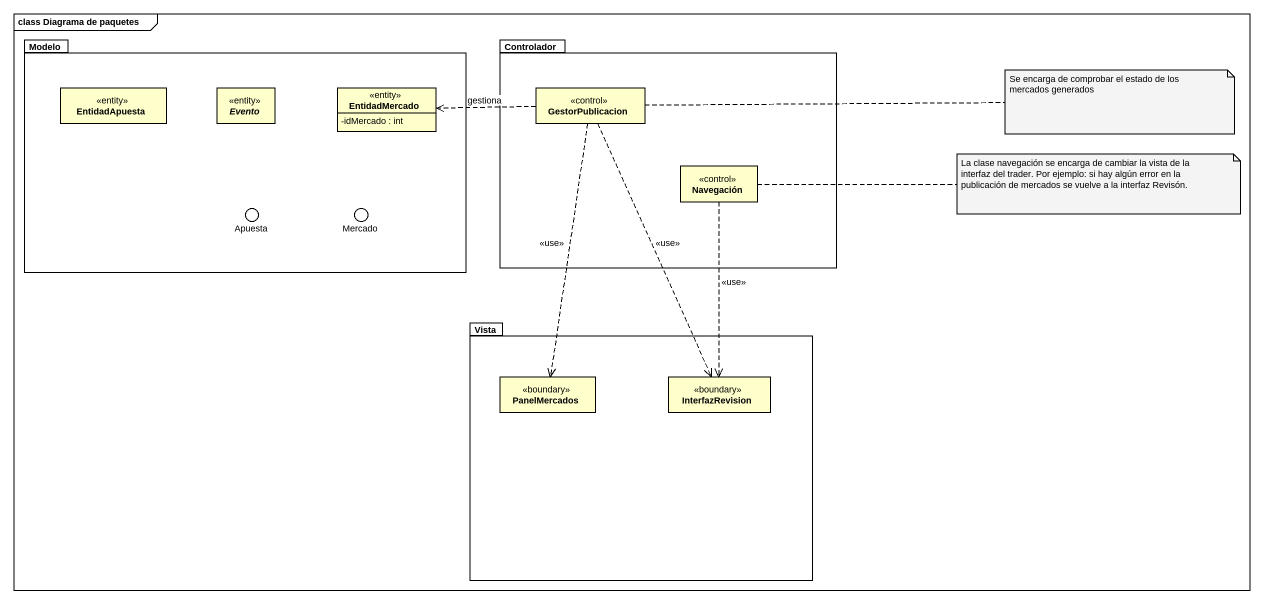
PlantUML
@startuml
mainframe class Diagrama de paquetes
allowmixing
hide circle
hide empty members
skinparam classAttributeIconSize 0
package Modelo {
  class EntidadApuesta <<entity>>
  abstract class Evento <<entity>>
  class EntidadMercado <<entity>> {
    -idMercado : int
  }
}
package Controlador {
  class GestorPublicacion <<control>>
  class Navegación <<control>>
}
() Apuesta
() Mercado
package Vista {
  class PanelMercados <<boundary>>
  class InterfazRevision <<boundary>>
}
Modelo -- Apuesta
Modelo -right- Mercado
GestorPublicacion .left.> EntidadMercado : gestiona
GestorPublicacion ..> PanelMercados : <<use>>
GestorPublicacion ..> InterfazRevision : <<use>>
Navegación ..> InterfazRevision : <<use>>
note right of GestorPublicacion : Se encarga de comprobar el estado de los mercados generados
note right of Navegación : La clase navegación se encarga de cambiar la vista de la interfaz del trader. Por ejemplo: si hay algún error en la publicación de mercados se vuelve a la interfaz Revisón.
@enduml
